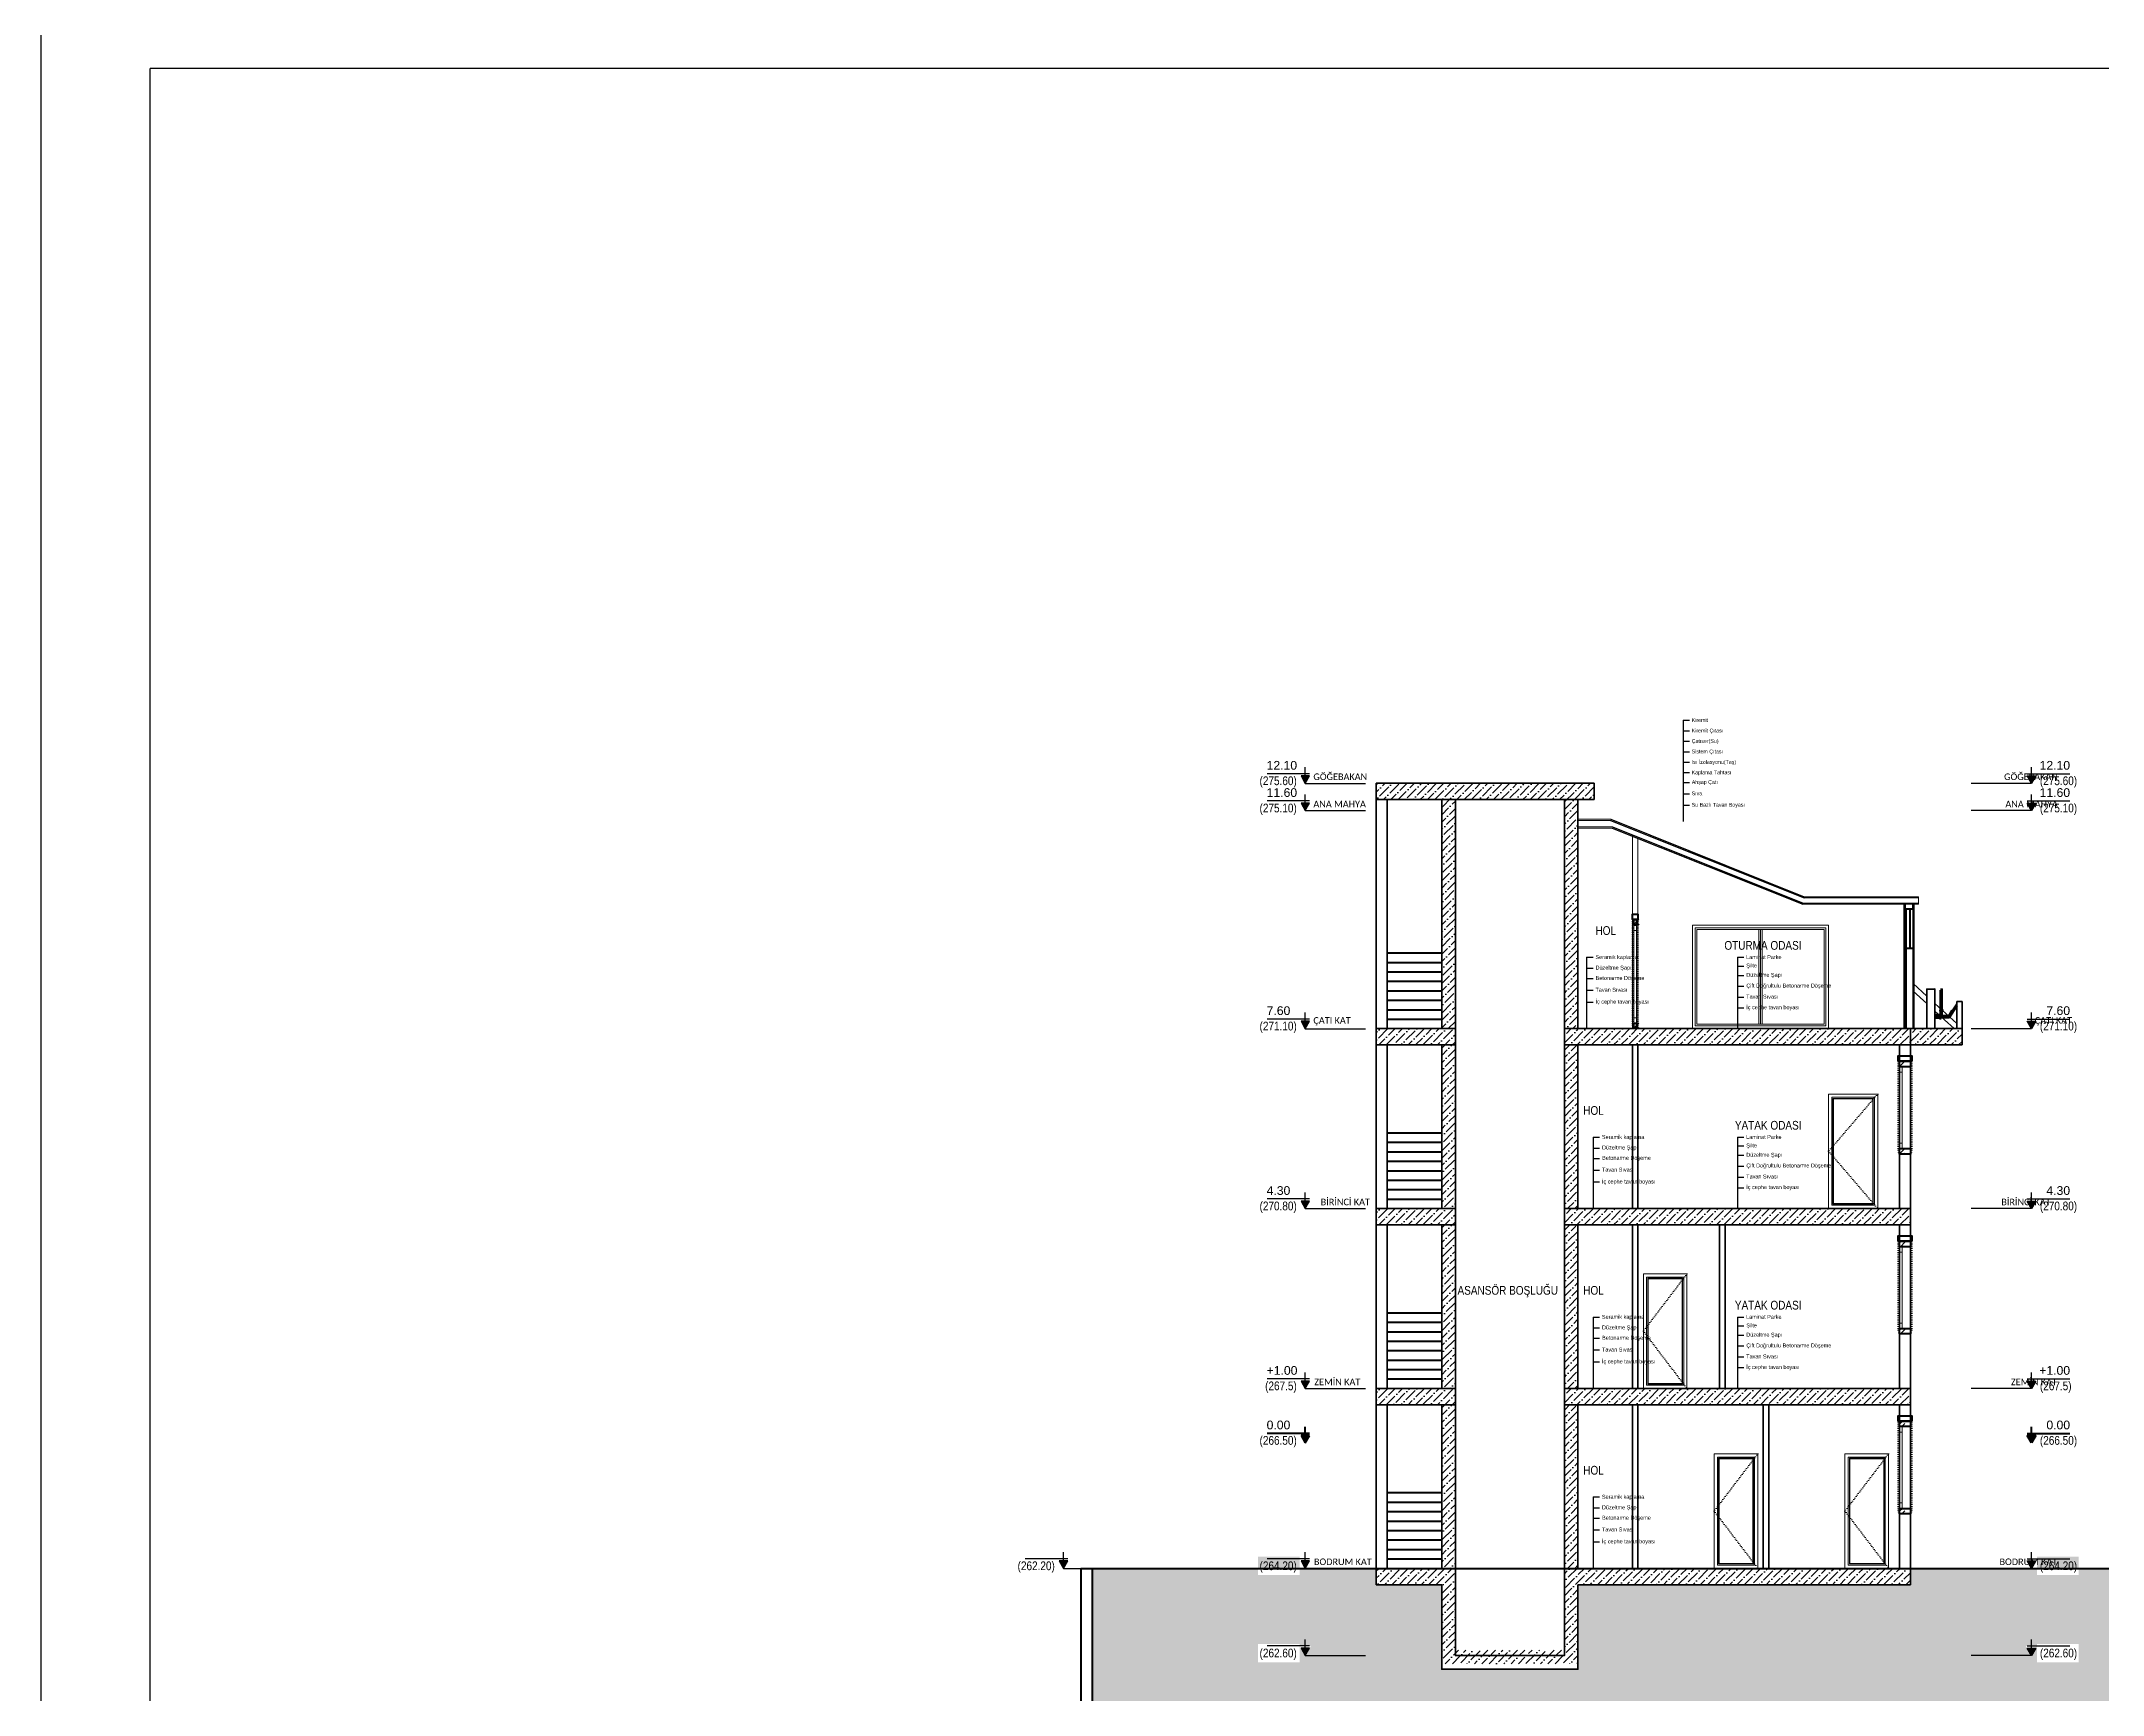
# Model space of a CAD drawing. Header units: millimetres. Extents: x 708 to 46452, y -4963 to 3960.
# Drawn here: x 32521 to 33467, y -4549 to -3791 of the extents above; entities that cross this region are included whole.
import ezdxf

# ---------------------------------------------------------------- set-up
doc = ezdxf.new("R2010")
doc.units = ezdxf.units.MM
doc.linetypes.add('ACAD_ISO07W100', pattern=[3, 0, -3])
doc.linetypes.add('ACAD_ISO10W100', pattern=[18, 12, -3, 0, -3])
for name, color, linetype, lineweight in [('00_KOLON', 2, 'Continuous', 35), ('20', 1, 'Continuous', 0), ('AKS', 153, 'ACAD_ISO10W100', 20), ('ARC-ATP-DUVAR', 7, 'Continuous', 40), ('BETONARME TARAMA', 8, 'Continuous', 25), ('CS DUVAR', 6, 'Continuous', 40), ('duvar', 6, 'Continuous', 35), ('KAPI', 133, 'Continuous', 20), ('Kapı ve Pencereler', 253, 'Continuous', 5), ('KESİTA$0$KAPLAMA', 33, 'Continuous', 25), ('KESİTA$0$Kolon', 164, 'Continuous', 35), ('KESİTA$0$OLUK', 201, 'Continuous', 25), ('KESİTA$0$STANDARD', 7, 'Continuous', 25), ('KESİTA$0$Y3', 155, 'Continuous', 25), ('KOLON', 7, 'Continuous', 50), ('Kolon Tarama', 163, 'Continuous', 13), ('Merdiven Noktalamaları', 251, 'ACAD_ISO07W100', 20), ('Y', 41, 'Continuous', 30), ('YAZI', 40, 'Continuous', 25), ('YD', 7, 'Continuous', 5), ('yerkapl', 8, 'Continuous', 5), ('Çerçeve', 8, 'Continuous', 30)]:
    doc.layers.add(name, color=color, linetype=linetype, lineweight=lineweight)
doc.layers.add('DIŞ KAPI', color=7, linetype='Continuous', lineweight=18, true_color=0x754806)
doc.layers.add('F-arka_plan', color=7, linetype='Continuous')
doc.layers.add('KP', color=1, linetype='Continuous')
doc.styles.get("Standard").update_dxf_attribs({"font": 'arial.ttf'})
doc.styles.add('şenşakrak', font='swissel.ttf', dxfattribs={"height": 10})

# ---------------------------------------------------------------- blocks, each defined once
blk = doc.blocks.new('160X160 PEN KESİT')
at = {"layer": 'Kolon Tarama'}
h = blk.add_hatch(dxfattribs=at)
h.set_pattern_fill('ANSI31', color=256, scale=2)
h.set_pattern_definition([(45, (84688.796, -97755), (-4.49012806, 4.49012806), [])])
h.paths.add_polyline_path([(9585.6, -22008.4), (9585.6, -21998.4), (9595.6, -21998.4), (9595.6, -22008.4)])
h = blk.add_hatch(dxfattribs=at)
h.set_pattern_fill('ANSI31', color=256, scale=2)
h.set_pattern_definition([(45, (84688.796, -97915), (-4.49012806, 4.49012806), [])])
h.paths.add_polyline_path([(9585.6, -22168.4), (9585.6, -22158.4), (9595.6, -22158.4), (9595.6, -22168.4)])
at = {"layer": 'Kapı ve Pencereler'}
for p, q in [((9585.6, -22148.9, 0), (9585.6, -22008.4, 0)), ((9585.6, -22148.9, 0), (9585.6, -22008.4, 0)), ((9590.6, -22008.4, 0), (9590.6, -22158.4, 0)), ((9590.6, -22008.4, 0), (9590.6, -22158.4, 0))]:
    blk.add_line(p, q, dxfattribs=at)
at = {"layer": 'Kapı ve Pencereler', "elevation": 0}
for points in [[(9605.6, -22008.4), (9585.6, -22008.4), (9585.6, -21998.4), (9605.6, -21998.4)], [(9585.6, -22008.4), (9590.6, -22008.4), (9590.6, -22018.4), (9585.6, -22018.4)], [(9590.6, -22008.4), (9605.6, -22008.4), (9605.6, -22158.4), (9590.6, -22158.4)], [(9590.6, -22008.4), (9605.6, -22008.4), (9605.6, -22158.4), (9590.6, -22158.4)], [(9585.6, -22148.4), (9590.6, -22148.4), (9590.6, -22158.4), (9585.6, -22158.4)], [(9605.6, -22168.4), (9585.6, -22168.4), (9585.6, -22158.4), (9605.6, -22158.4)]]:
    blk.add_lwpolyline(points, close=True, dxfattribs=at)
at = {"layer": 'KOLON', "elevation": 0}
for points in [[(9608.1, -21998.4), (9583.1, -21998.4), (9583.1, -21988.4), (9608.1, -21988.4)], [(9605.6, -22008.4), (9585.6, -22008.4), (9585.6, -21998.4), (9605.6, -21998.4)], [(9605.6, -22168.4), (9585.6, -22168.4), (9585.6, -22158.4), (9605.6, -22158.4)]]:
    blk.add_lwpolyline(points, close=True, dxfattribs=at)
at = {"layer": 'Merdiven Noktalamaları'}
for p, q in [((9583.1, -21998.4, 0), (9583.1, -22168.4, 0)), ((9608.1, -21998.4, 0), (9608.1, -22168.4, 0))]:
    blk.add_line(p, q, dxfattribs=at)
blk = doc.blocks.new('malzeme 2')
at = {"layer": 'Y'}
for p, q in [((0, 130.9), (11.8, 130.9)), ((0, 130.9), (0, 0)), ((0, 114.8), (11.8, 114.8)), ((0, 97.6), (11.8, 97.6)), ((0, 77.9), (11.8, 77.9)), ((0, 57.8), (11.8, 57.8)), ((0, 38.1), (11.8, 38.1))]:
    blk.add_line(p, q, dxfattribs=at)
at = {"layer": 'YD', "style": 'şenşakrak'}
for s, p in [('Şilte', (16.4, 112.2)), ('Laminat Parke', (16.2, 127.7)), ('Çift Doğrultulu Betonarme Döşeme', (16.5, 75.3)), ('Düzeltme Şapı', (16.4, 95)), ('Tavan Sıvası', (16.3, 55.1)), ('İç cephe tavan boyası', (16.3, 35.6))]:
    blk.add_text(s, height=7.2, dxfattribs=at).set_placement(p)
blk = doc.blocks.new('malzeme 1')
at = {"layer": 'Y'}
for p, q in [((0, 130.9), (11.8, 130.9)), ((0, 130.9), (0, 0)), ((0, 110.9), (11.8, 110.9)), ((0, 91.9), (11.8, 91.9)), ((0, 70.5), (11.8, 70.5)), ((0, 48.7), (11.8, 48.7))]:
    blk.add_line(p, q, dxfattribs=at)
at = {"layer": 'YD', "style": 'şenşakrak'}
for s, p in [('Seramik kaplama', (16.2, 127.7)), ('Düzeltme Şapı', (16.4, 108.3)), ('Betonarme Döşeme', (16.5, 89.3)), ('Tavan Sıvası', (16.3, 67.7)), ('İç cephe tavan boyası', (16.3, 45.9))]:
    blk.add_text(s, height=7.2, dxfattribs=at).set_placement(p)
blk = doc.blocks.new('gae')
at = {"layer": 'yerkapl'}
blk.add_hatch(color=256, dxfattribs=at).paths.add_polyline_path([(10.1, 17.5), (-10.1, 17.5), (0, 0)])
for p, q in [((-10.1, 22.5), (89.7, 22.5)), ((-10.1, 22.5), (89.7, 22.5)), ((0, 0), (-10.1, 17.5)), ((-10.1, 17.5), (10.1, 17.5)), ((0, 0), (-10.1, 17.5)), ((-10.1, 17.5), (10.1, 17.5)), ((0, 17.5), (0, 37.6)), ((0, 17.5), (0, 37.6)), ((10.1, 17.5), (0, 0)), ((10.1, 17.5), (0, 0))]:
    blk.add_line(p, q)
blk.add_lwpolyline([(0, 0), (-98.9, 0)])
blk = doc.blocks.new('UDTYUU')
blk.add_line((-169286.9, 45227.8), (-169397.4, 45227.8))
at = {"xscale": 0.7839999999999999, "yscale": 0.7839999999999999, "zscale": 0.7839999999999999}
blk.add_blockref('gae', (-169286.9, 45227.8), dxfattribs=at)
blk = doc.blocks.new('khjkjhkjh')
at = {"layer": 'Y'}
for p, q in [((645667.6, 4566150.1), (645667.6, 4565964.6)), ((645667.6, 4566150.1), (645678.9, 4566150.1)), ((645667.6, 4566130.9), (645678.9, 4566130.9)), ((645667.6, 4566111.7), (645678.9, 4566111.7)), ((645667.6, 4566092.5), (645678.9, 4566092.5)), ((645667.6, 4566073.3), (645678.9, 4566073.3)), ((645667.6, 4566054.2), (645678.9, 4566054.2)), ((645667.6, 4566035.9), (645678.9, 4566035.9)), ((645667.6, 4566015.4), (645678.9, 4566015.4)), ((645667.6, 4565994.5), (645678.9, 4565994.5))]:
    blk.add_line(p, q, dxfattribs=at)
at = {"layer": 'YD', "style": 'şenşakrak'}
for s, height, p in [('Kiremit', 6.91, (645683.2, 4566147.1)), ('Çatıser(Su)', 6.912, (645683.2, 4566108.7)), ('Kiremit Çıtası', 6.912, (645683.2, 4566127.9)), ('Sistem Çıtası', 6.912, (645683.2, 4566089.5)), ('Isı İzolasyonu(Taş)', 6.912, (645683.2, 4566070.3)), ('Ahşap Çatı', 6.91, (645683.4, 4566033.4)), ('Kaplama Tahtası', 6.912, (645683.2, 4566051.1)), ('Sıva', 6.91, (645683.2, 4566012.7)), ('Su Bazlı Tavan Boyası', 6.912, (645683.2, 4565991.8))]:
    blk.add_text(s, height=height, dxfattribs=at).set_placement(p)
blk = doc.blocks.new('ENCNR')
at = {"layer": 'BETONARME TARAMA'}
h = blk.add_hatch(dxfattribs=at)
h.set_pattern_fill('ANSI36', color=256, scale=3)
h.set_pattern_definition([(45, (28908.627, -16402.189), (5.051394, 18.5217782), [23.8125, -4.7625, 0, -4.7625])])
h.paths.add_polyline_path([(48814.6, -15231.1), (48414.6, -15231.1), (48414.6, -15261.1), (48559.6, -15261.1), (48784.6, -15261.1), (48814.6, -15261.1)])
h.paths.add_polyline_path([(48559.6, -15261.1), (48534.6, -15261.1), (48534.6, -15681.1), (48559.6, -15681.1)])
h.paths.add_polyline_path([(48784.6, -15261.1), (48759.6, -15261.1), (48759.6, -15681.1), (48784.6, -15681.1)])
h = blk.add_hatch(dxfattribs=at)
h.set_pattern_fill('ANSI36', color=256, scale=3)
h.set_pattern_definition([(45, (36569.223, -15904.846), (5.051394, 18.521778), [23.8125, -4.7625, 0, -4.7625])])
h.paths.add_polyline_path([(48784.6, -15711.1), (48759.6, -15711.1), (48759.6, -16011.1), (48784.6, -16011.1)])
h.paths.add_polyline_path([(48559.6, -15711.1), (48534.6, -15711.1), (48534.6, -16011.1), (48559.6, -16011.1)])
h.paths.add_polyline_path([(48559.6, -15711.1), (48559.6, -15681.1), (48414.6, -15681.1), (48414.6, -15711.1)])
h.paths.add_polyline_path([(48759.6, -15681.1), (48759.6, -15711.1), (49489.6, -15711.1), (49489.6, -15681.1)])
h = blk.add_hatch(dxfattribs=at)
h.set_pattern_fill('ANSI36', color=256, scale=3)
h.set_pattern_definition([(45, (36569.223, -16234.846), (5.051394, 18.521778), [23.8125, -4.7625, 0, -4.7625])])
h.paths.add_polyline_path([(48784.6, -16041.1), (48759.6, -16041.1), (48759.6, -16341.1), (48784.6, -16341.1)])
h.paths.add_polyline_path([(48559.6, -16041.1), (48534.6, -16041.1), (48534.6, -16341.1), (48559.6, -16341.1)])
h.paths.add_polyline_path([(48559.6, -16041.1), (48559.6, -16011.1), (48414.6, -16011.1), (48414.6, -16041.1)])
h.paths.add_polyline_path([(48759.6, -16011.1), (48759.6, -16041.1), (49394.6, -16041.1), (49394.6, -16011.1)])
h = blk.add_hatch(dxfattribs=at)
h.set_pattern_fill('ANSI36', color=256, scale=3)
h.set_pattern_definition([(45, (36569.223, -16564.846), (5.051394, 18.521778), [23.8125, -4.7625, 0, -4.7625])])
h.paths.add_polyline_path([(48784.6, -16371.1), (48759.6, -16371.1), (48759.6, -16671.1), (48784.6, -16671.1)])
h.paths.add_polyline_path([(48559.6, -16371.1), (48534.6, -16371.1), (48534.6, -16671.1), (48559.6, -16671.1)])
h.paths.add_polyline_path([(48559.6, -16371.1), (48559.6, -16341.1), (48414.6, -16341.1), (48414.6, -16371.1)])
h.paths.add_polyline_path([(48759.6, -16341.1), (48759.6, -16371.1), (49394.6, -16371.1), (49394.6, -16341.1)])
h = blk.add_hatch(dxfattribs=at)
h.set_pattern_fill('ANSI36', color=256, scale=3)
h.set_pattern_definition([(45, (27336.676, -18581.174), (5.051394, 18.5217782), [23.8125, -4.7625, 0, -4.7625])])
h.paths.add_polyline_path([(48894.6, -16671.1), (48784.6, -16671.1), (48784.6, -16701.1), (48894.6, -16701.1)])
h.paths.add_polyline_path([(49394.6, -16671.1), (48984.6, -16671.1), (48984.6, -16701.1), (49394.6, -16701.1)])
h.paths.add_polyline_path([(48984.6, -16671.1), (48894.6, -16671.1), (48894.6, -16701.1), (48984.6, -16701.1)])
h.paths.add_polyline_path([(48784.6, -16671.1), (48759.6, -16671.1), (48759.6, -16821.1), (48559.6, -16821.1), (48559.6, -16671.1), (48534.6, -16671.1), (48534.6, -16846.1), (48784.6, -16846.1), (48784.6, -16701.1)])
h.paths.add_polyline_path([(48534.6, -16671.1), (48414.6, -16671.1), (48414.6, -16701.1), (48534.6, -16701.1)])
at = {"layer": 'F-arka_plan', "true_color": 0x636466}
h = blk.add_hatch(dxfattribs=at)
h.set_pattern_fill('AR-CONC', color=251)
h.set_pattern_definition([(50, (-9411.14, 3335.37), (182.18467, -15.9391), [19.05, -209.55]), (355, (-9411.14, 3335.37), (-35.2434, 191.05685), [15.24, -167.6406]), (100.45144, (-9395.96, 3334.04), (146.94125, 175.11775), [16.19, -178.09024]), (46.1842, (-9411.14, 3386.17), (271.07904, -42.0423), [28.575, -314.325]), (96.63556, (-9388.55, 3382.67), (237.4041, 247.4261), [24.285, -267.1356]), (351.18415, (-9411.14, 3386.17), (237.4041, 247.4261), [22.86, -251.4597]), (21, (-9385.74, 3373.47), (151.6144, -102.2652), [19.05, -209.55]), (326, (-9385.74, 3373.47), (61.80203, 184.18797), [15.24, -167.64]), (71.45144, (-9373.11, 3364.95), (213.4164, 81.92277), [16.19, -178.08994]), (37.5, (-9411.145, 3335.37), (3.0886, 84.55504), [0, -165.608, 0, -170.18, 0, -168.275]), (7.5, (-9411.145, 3335.37), (66.81966, 100.18057), [0, -97.028, 0, -161.798, 0, -64.135]), (327.5, (-9467.79, 3335.37), (135.590595, -5.728744), [0, -63.5, 0, -198.12, 0, -262.89]), (317.5, (-9493.19, 3335.37), (148.12918, 25.4265), [0, -82.55, 0, -131.572, 0, -186.69])])
h.paths.add_polyline_path([(52060.4, -15261.1), (52039.2, -15261.1), (51636.5, -15261.1), (51636.5, -15291.1), (51636.5, -15621.1), (51516.5, -15621.1), (51516.5, -15776.1), (51266.5, -15776.1), (51266.5, -15621.1), (50666.5, -15621.1), (50666.5, -15591.1), (50616.5, -15591.1), (50171.6, -15591.1), (50171.6, -16211.1), (50169.6, -16671.1), (49394.6, -16671.1), (49394.6, -16701.1), (48784.6, -16701.1), (48784.6, -16856.1), (48534.6, -16856.1), (48534.6, -16701.1), (48414.6, -16701.1), (48414.6, -16671.1), (47893.2, -16671.1), (47893.2, -17191.1), (47211, -17191.1), (47211, -17663.8), (52060.4, -17663.8)])
h.paths.add_polyline_path([(49626.9, -16813.5), (49616.7, -16831.1), (49606.5, -16813.5)], flags=16)
h.paths.add_polyline_path([(50390.1, -15751.1), (50379.9, -15733.5), (50400.3, -15733.5)], flags=16)
h.paths.add_polyline_path([(51801.1, -15751.1), (51790.9, -15733.5), (51811.2, -15733.5)], flags=16)
h.paths.add_polyline_path([(48284.3, -16831.1), (48274.1, -16813.5), (48294.5, -16813.5)], flags=16)
h.paths.add_polyline_path([(51801, -15591.1), (51790.9, -15573.5), (51811.2, -15573.5)], flags=16)
h.paths.add_polyline_path([(51801, -15411.1), (51790.9, -15393.5), (51811.2, -15393.5)], flags=16)
h.paths.add_polyline_path([(51825.6, -15390.3), (51877.1, -15390.3), (51877.1, -15357.4), (51825.6, -15357.4)], flags=16)
h.paths.add_polyline_path([(51811.6, -15763.3), (51887.9, -15763.3), (51887.9, -15730), (51811.6, -15730)], flags=16)
h.paths.add_polyline_path([(51811.6, -15423.3), (51887.8, -15423.3), (51887.8, -15390), (51811.6, -15390)], flags=16)
h.paths.add_polyline_path([(51811.6, -15273.3), (51887.8, -15273.3), (51887.8, -15240), (51811.6, -15240)])
h.paths.add_polyline_path([(51688.7, -15593.1), (51801.9, -15593.1), (51801.9, -15564), (51688.7, -15564)], flags=16)
h.paths.add_polyline_path([(51811.6, -15603.3), (51887.9, -15603.3), (51887.9, -15570), (51811.6, -15570)], flags=16)
h.paths.add_polyline_path([(50303.3, -15763.3), (50379.6, -15763.3), (50379.6, -15730), (50303.3, -15730)], flags=16)
h.paths.add_polyline_path([(50303.3, -15603.3), (50379.6, -15603.3), (50379.6, -15570), (50303.3, -15570)], flags=16)
h.paths.add_polyline_path([(49627.2, -16843.3), (49703.5, -16843.3), (49703.5, -16810), (49627.2, -16810)], flags=16)
h.paths.add_polyline_path([(49627.2, -16683.3), (49703.5, -16683.3), (49703.5, -16650), (49627.2, -16650)], flags=16)
h.paths.add_polyline_path([(48197.5, -16843.3), (48273.8, -16843.3), (48273.8, -16810), (48197.5, -16810)], flags=16)
h.paths.add_polyline_path([(48197.5, -16683.3), (48273.8, -16683.3), (48273.8, -16650), (48197.5, -16650)], flags=16)
at = {"layer": 'Kolon Tarama'}
h = blk.add_hatch(dxfattribs=at)
h.set_pattern_fill('ANSI31', color=256, scale=2)
h.set_pattern_definition([(45, (123990.3394, -91237.6947), (-4.49012806, 4.49012806), [])])
h.paths.add_polyline_path([(48887.1, -15491.1), (48887.1, -15481.1), (48897.1, -15481.1), (48897.1, -15491.1)])
h = blk.add_hatch(dxfattribs=at)
h.set_pattern_fill('ANSI31', color=256, scale=2)
h.set_pattern_definition([(45, (123990.3394, -91427.6947), (-4.49012806, 4.49012806), [])])
h.paths.add_polyline_path([(48887.1, -15681.1), (48887.1, -15671.1), (48897.1, -15671.1), (48897.1, -15681.1)])
at = {"layer": 'yerkapl'}
for points in [[(48276.4, -16427.4), (48292.2, -16427.4), (48284.3, -16441.1)], [(49624.6, -16427.4), (49608.8, -16427.4), (49616.7, -16441.1)]]:
    blk.add_hatch(color=256, dxfattribs=at).paths.add_polyline_path(points)
for p, q in [((49449.2, -15610.8), (49449.2, -15664.6)), ((48284.3, -16427.4), (48284.3, -16411.6)), ((48284.3, -16427.4), (48284.3, -16411.6)), ((49616.7, -16427.4), (49616.7, -16411.6)), ((49616.7, -16427.4), (49616.7, -16411.6)), ((48292.2, -16423.5), (48214, -16423.5)), ((48292.2, -16423.5), (48214, -16423.5)), ((48276.4, -16427.4), (48284.3, -16441.1)), ((48292.2, -16427.4), (48276.4, -16427.4)), ((48276.4, -16427.4), (48284.3, -16441.1)), ((48292.2, -16427.4), (48276.4, -16427.4)), ((48284.3, -16441.1), (48292.2, -16427.4)), ((48284.3, -16441.1), (48292.2, -16427.4)), ((49608.8, -16423.5), (49687, -16423.5)), ((49608.8, -16423.5), (49687, -16423.5)), ((49616.7, -16441.1), (49608.8, -16427.4)), ((49608.8, -16427.4), (49624.6, -16427.4)), ((49616.7, -16441.1), (49608.8, -16427.4)), ((49608.8, -16427.4), (49624.6, -16427.4)), ((49624.6, -16427.4), (49616.7, -16441.1)), ((49624.6, -16427.4), (49616.7, -16441.1))]:
    blk.add_line(p, q)
at = {"lineweight": -2}
for p, q in [((49451.2, -15647.4), (49449.2, -15657.4)), ((49451.2, -15657.4), (49449.2, -15647.4)), ((49451.2, -15647.4), (49449.2, -15657.4)), ((49451.2, -15657.4), (49449.2, -15647.4)), ((49451.2, -15647.6), (49449.2, -15657.6)), ((49451.2, -15657.6), (49449.2, -15647.6)), ((49451.2, -15647.6), (49449.2, -15657.6)), ((49451.2, -15657.6), (49449.2, -15647.6))]:
    blk.add_line(p, q, dxfattribs=at)
for points in [[(49394.1, -15533.9), (49394.1, -15461.1)], [(49401.6, -15533.9), (49386.6, -15533.9)], [(49489.6, -15631.2), (49489.6, -15631.1)]]:
    blk.add_lwpolyline(points)
at = {"color": 251, "true_color": 0x636466}
for points in [[(48434.6, -15542.3), (48534.6, -15542.3)], [(48434.6, -15559.6), (48534.6, -15559.6)], [(48434.6, -15577), (48534.6, -15577)], [(48434.6, -15594.3), (48534.6, -15594.3)], [(48434.6, -15611.7), (48534.6, -15611.7)], [(48434.6, -15629.1), (48534.6, -15629.1)], [(48434.6, -15646.4), (48534.6, -15646.4)], [(48434.6, -15663.8), (48534.6, -15663.8)], [(48434.6, -15872.3), (48534.6, -15872.3)], [(48434.6, -15889.6), (48534.6, -15889.6)], [(48434.6, -15907), (48534.6, -15907)], [(48434.6, -15924.3), (48534.6, -15924.3)], [(48434.6, -15941.7), (48534.6, -15941.7)], [(48434.6, -15959.1), (48534.6, -15959.1)], [(48434.6, -15976.4), (48534.6, -15976.4)], [(48434.6, -15993.8), (48534.6, -15993.8)], [(48434.6, -16202.3), (48534.6, -16202.3)], [(48434.6, -16219.6), (48534.6, -16219.6)], [(48434.6, -16237), (48534.6, -16237)], [(48434.6, -16254.3), (48534.6, -16254.3)], [(48434.6, -16271.7), (48534.6, -16271.7)], [(48434.6, -16289.1), (48534.6, -16289.1)], [(48434.6, -16306.4), (48534.6, -16306.4)], [(48434.6, -16323.8), (48534.6, -16323.8)], [(48434.6, -16532.3), (48534.6, -16532.3)], [(48434.6, -16549.6), (48534.6, -16549.6)], [(48434.6, -16567), (48534.6, -16567)], [(48434.6, -16584.3), (48534.6, -16584.3)], [(48434.6, -16601.7), (48534.6, -16601.7)], [(48434.6, -16619.1), (48534.6, -16619.1)], [(48434.6, -16636.4), (48534.6, -16636.4)], [(48434.6, -16653.8), (48534.6, -16653.8)]]:
    blk.add_lwpolyline(points, dxfattribs=at)
at = {"lineweight": -2}
for points in [[(49449.2, -15657.4), (49449.2, -15657.4), (49451.2, -15657.4), (49451.2, -15647.4), (49449.2, -15647.4), (49449.2, -15657.4)], [(49449.2, -15657.4), (49449.2, -15657.4), (49451.2, -15657.4), (49451.2, -15647.4), (49449.2, -15647.4), (49449.2, -15657.4)], [(49449.2, -15657.6), (49449.2, -15657.6), (49451.2, -15657.6), (49451.2, -15647.6), (49449.2, -15647.6), (49449.2, -15657.6)], [(49449.2, -15657.6), (49449.2, -15657.6), (49451.2, -15657.6), (49451.2, -15647.6), (49449.2, -15647.6), (49449.2, -15657.6)]]:
    blk.add_lwpolyline(points, dxfattribs=at)
at = {"layer": '00_KOLON'}
for p, q in [((48414.6, -15231.1), (48814.6, -15231.1)), ((48414.6, -15681.1), (48414.6, -15231.1)), ((48802.6, -15231.1), (48414.6, -15231.1)), ((48414.6, -15261.1), (48559.6, -15261.1)), ((48434.6, -15681.1), (48434.6, -15261.1)), ((48559.6, -15261.1), (48784.6, -15261.1)), ((48784.6, -15261.1), (48814.6, -15261.1)), ((49439.6, -15608.1), (49439.6, -15681.1)), ((49399.6, -15631.2), (49399.6, -15681.2)), ((49439.6, -15631.1), (49439.6, -15681.1)), ((49489.6, -15631.1), (49479.6, -15631.1)), ((49479.6, -15631.1), (49479.6, -15681.1)), ((48414.6, -16371.1), (48414.6, -15681.1)), ((48414.6, -15681.1), (48559.6, -15681.1)), ((48559.6, -16011.1), (48559.6, -15681.1)), ((48759.6, -16011.1), (48759.6, -15681.1)), ((48759.6, -15681.1), (49489.6, -15681.1)), ((49394.6, -16041.1), (49394.6, -15681.1)), ((49489.6, -15711.1), (49489.6, -15681.1)), ((48414.6, -15711.1), (48559.6, -15711.1)), ((48434.6, -16011.1), (48434.6, -15711.1)), ((48534.6, -16011.1), (48534.6, -15711.1)), ((48759.6, -15711.1), (49489.6, -15711.1)), ((48784.6, -16011.1), (48784.6, -15711.1)), ((48884.6, -16011.1), (48884.6, -15711.1)), ((48894.6, -16011.1), (48894.6, -15711.1)), ((49374.6, -16011.1), (49374.6, -15711.1)), ((48414.6, -16701.1), (48414.6, -16011.1)), ((48414.6, -16011.1), (48559.6, -16011.1)), ((48559.6, -16341.1), (48559.6, -16011.1)), ((48759.6, -16341.1), (48759.6, -16011.1)), ((48759.6, -16011.1), (49394.6, -16011.1)), ((49394.6, -16371.1), (49394.6, -16011.1)), ((48414.6, -16041.1), (48559.6, -16041.1)), ((48434.6, -16341.1), (48434.6, -16041.1)), ((48534.6, -16341.1), (48534.6, -16041.1)), ((48759.6, -16041.1), (49394.6, -16041.1)), ((48784.6, -16341.1), (48784.6, -16041.1)), ((48884.6, -16341.1), (48884.6, -16041.1)), ((48894.6, -16341.1), (48894.6, -16041.1)), ((49044.6, -16041.1), (49044.6, -16341.1)), ((49054.6, -16041.1), (49054.6, -16341.1)), ((49374.6, -16341.1), (49374.6, -16041.1)), ((48414.6, -16341.1), (48559.6, -16341.1)), ((48414.6, -16341.1), (48559.6, -16341.1)), ((48559.6, -16671.1), (48559.6, -16341.1)), ((48759.6, -16671.1), (48759.6, -16341.1)), ((48759.6, -16341.1), (49394.6, -16341.1)), ((48759.6, -16341.1), (49394.6, -16341.1)), ((49394.6, -16701.1), (49394.6, -16341.1)), ((48414.6, -16371.1), (48559.6, -16371.1)), ((48434.6, -16671.1), (48434.6, -16371.1)), ((48534.6, -16671.1), (48534.6, -16371.1)), ((48759.6, -16371.1), (49394.6, -16371.1)), ((48784.6, -16671.1), (48784.6, -16371.1)), ((48884.6, -16671.1), (48884.6, -16371.1)), ((48894.6, -16671.1), (48894.6, -16371.1)), ((49124.6, -16671.1), (49124.6, -16371.1)), ((49134.6, -16671.1), (49134.6, -16371.1)), ((49374.6, -16671.1), (49374.6, -16371.1)), ((48414.6, -16671.1), (48559.6, -16671.1)), ((48759.6, -16671.1), (49394.6, -16671.1)), ((48414.6, -16701.1), (48534.6, -16701.1)), ((48784.6, -16701.1), (49394.6, -16701.1))]:
    blk.add_line(p, q, dxfattribs=at)
for points in [[(48814.6, -15261.1), (48814.6, -15231.1)], [(48534.6, -15681.1), (48534.6, -15261.1)], [(48559.6, -15681.1), (48559.6, -15261.1)], [(48759.6, -15681.1), (48759.6, -15261.1)], [(48784.6, -15681.1), (48784.6, -15261.1)], [(49439.6, -15681.1), (49439.6, -15608.5), (49424.6, -15608.5), (49424.6, -15681.1)], [(49489.6, -15631.1), (49489.6, -15681.1)], [(48559.6, -16671.1), (48559.6, -16831.1), (48759.6, -16831.1), (48759.6, -16671.1)], [(48534.6, -16701.1), (48534.6, -16856.1), (48784.6, -16856.1), (48784.6, -16701.1)]]:
    blk.add_lwpolyline(points, dxfattribs=at)
at = {"layer": '20'}
for p, q in [((48784.6, -15297.1), (48845, -15297.1)), ((48784.6, -15299.1), (48844.6, -15299.1)), ((48847.7, -15311.1), (48784.6, -15311.1)), ((48847.3, -15313.1), (48784.6, -15313.1)), ((48884.6, -15325.9), (48884.6, -15681.1)), ((48894.6, -15329.9), (48894.6, -15681.1)), ((49409.6, -15453.1), (49197.3, -15453.1)), ((49409.6, -15451.1), (49197.7, -15451.1)), ((49200, -15439.1), (49409.6, -15439.1)), ((49409.6, -15439.1), (49409.6, -15453.1)), ((49382.8, -15529.2), (49387.5, -15533.9))]:
    blk.add_line(p, q, dxfattribs=at)
at = {"layer": 'AKS'}
blk.add_line((49394.6, -16671.1), (49444.6, -16671.1), dxfattribs=at)
at = {"layer": 'CS DUVAR'}
for p, q in [((49384.6, -15451.1), (49384.6, -15681.1)), ((49384.6, -15461.1), (49384.6, -15457.1)), ((49384.6, -15461.1), (49399.6, -15461.1)), ((49399.6, -15451.1), (49399.6, -15681.1)), ((49399.6, -15461.1), (49399.6, -15451.1))]:
    blk.add_line(p, q, dxfattribs=at)
at = {"layer": 'DIŞ KAPI'}
for p, q in [((49116.6, -15499.1), (49116.6, -15581.1)), ((49119.6, -15499.1), (49119.6, -15581.1)), ((49122.6, -15499.1), (49122.6, -15581.1)), ((49116.6, -15673.1), (49116.6, -15581.1)), ((49119.6, -15673.1), (49119.6, -15581.1)), ((49122.6, -15673.1), (49122.6, -15581.1))]:
    blk.add_line(p, q, dxfattribs=at)
for points in [[(48994.6, -15581.1), (48994.6, -15491.1), (49244.6, -15491.1), (49244.6, -15581.1)], [(48999.6, -15581.1), (48999.6, -15496.1), (49239.6, -15496.1), (49239.6, -15581.1)], [(49002.6, -15581.1), (49002.6, -15499.1), (49236.6, -15499.1), (49236.6, -15581.1)], [(48994.6, -15581.1), (48994.6, -15681.1), (49244.6, -15681.1), (49244.6, -15581.1)], [(48999.6, -15581.1), (48999.6, -15676.1), (49239.6, -15676.1), (49239.6, -15581.1)], [(49002.6, -15581.1), (49002.6, -15673.1), (49236.6, -15673.1), (49236.6, -15581.1)]]:
    blk.add_lwpolyline(points, dxfattribs=at)
at = {"layer": 'duvar'}
blk.add_lwpolyline([(49439.6, -15681.1), (49439.6, -15608.3), (49424.6, -15608.5), (49424.6, -15681.1), (49439.6, -15681.1)], dxfattribs=at)
at = {"layer": 'KAPI'}
for p, q in [((49382.8, -15681.1), (49382.8, -15461.7)), ((49383.5, -15681.1), (49383.5, -15462)), ((49399.6, -15461.1), (49384.6, -15461.1)), ((49386.6, -15681.1), (49386.6, -15461.1)), ((49387.3, -15681.1), (49387.3, -15461.1)), ((49399.6, -15464.1), (49399.6, -15681.1)), ((49401.6, -15461.5), (49401.6, -15681.1))]:
    blk.add_line(p, q, dxfattribs=at)
blk.add_lwpolyline([(49382.6, -15451.1), (49382.6, -15461.4, 0.414214), (49383, -15461.8), (49384.6, -15461.8), (49384.6, -15457.1)], format="xyb", dxfattribs=at)
blk.add_lwpolyline([(49399.6, -15461.8), (49399.6, -15454.3), (49401.2, -15454.3, -0.414214), (49401.6, -15454.7), (49401.6, -15461.4, -0.414214), (49401.2, -15461.8)], format="xyb", close=True, dxfattribs=at)
at = {"layer": 'Kapı ve Pencereler'}
for p, q in [((48887.1, -15661.6, 0), (48887.1, -15491.1)), ((48887.1, -15661.6, 0), (48887.1, -15491.1)), ((48892.1, -15491.1), (48892.1, -15671.1, 0)), ((48892.1, -15491.1), (48892.1, -15671.1, 0))]:
    blk.add_line(p, q, dxfattribs=at)
for points in [[(48892.1, -15491.1), (48887.1, -15491.1), (48887.1, -15481.1), (48892.1, -15481.1)], [(48887.1, -15491.1), (48892.1, -15491.1), (48892.1, -15501.1), (48887.1, -15501.1)], [(48892.1, -15491.1), (48892.1, -15491.1), (48892.1, -15671.1), (48892.1, -15671.1)], [(48892.1, -15491.1), (48892.1, -15491.1), (48892.1, -15671.1), (48892.1, -15671.1)], [(48887.1, -15661.1), (48892.1, -15661.1), (48892.1, -15671.1), (48887.1, -15671.1)], [(48892.1, -15681.1), (48887.1, -15681.1), (48887.1, -15671.1), (48892.1, -15671.1)], [(49334.6, -16011.1), (49244.6, -16011.1), (49244.6, -15801.1), (49334.6, -15801.1)], [(49328.6, -16005.1), (49250.6, -16005.1), (49250.6, -15807.1), (49328.6, -15807.1)], [(49326.6, -16003.1), (49252.6, -16003.1), (49252.6, -15809.1), (49326.6, -15809.1)], [(49325.6, -16002.1), (49253.6, -16002.1), (49253.6, -15810.1), (49325.6, -15810.1)], [(48984.6, -16341.1), (48904.6, -16341.1), (48904.6, -16131.1), (48984.6, -16131.1)], [(48978.6, -16335.1), (48910.6, -16335.1), (48910.6, -16137.1), (48978.6, -16137.1)], [(48976.6, -16333.1), (48912.6, -16333.1), (48912.6, -16139.1), (48976.6, -16139.1)], [(48975.6, -16332.1), (48913.6, -16332.1), (48913.6, -16140.1), (48975.6, -16140.1)], [(49114.6, -16671.1), (49034.6, -16671.1), (49034.6, -16461.1), (49114.6, -16461.1)], [(49108.6, -16665.1), (49040.6, -16665.1), (49040.6, -16467.1), (49108.6, -16467.1)], [(49106.6, -16663.1), (49042.6, -16663.1), (49042.6, -16469.1), (49106.6, -16469.1)], [(49105.6, -16662.1), (49043.6, -16662.1), (49043.6, -16470.1), (49105.6, -16470.1)], [(49354.6, -16671.1), (49274.6, -16671.1), (49274.6, -16461.1), (49354.6, -16461.1)], [(49348.6, -16665.1), (49280.6, -16665.1), (49280.6, -16467.1), (49348.6, -16467.1)], [(49346.6, -16663.1), (49282.6, -16663.1), (49282.6, -16469.1), (49346.6, -16469.1)], [(49345.6, -16662.1), (49283.6, -16662.1), (49283.6, -16470.1), (49345.6, -16470.1)]]:
    blk.add_lwpolyline(points, close=True, dxfattribs=at)
at = {"layer": 'KESİTA$0$KAPLAMA', "lineweight": -2}
for p, q in [((49451.2, -15645.9), (49450.7, -15647.3)), ((49451.2, -15645.9), (49450.7, -15647.3)), ((49451.2, -15646.1), (49450.7, -15647.5)), ((49451.2, -15646.1), (49450.7, -15647.5))]:
    blk.add_line(p, q, dxfattribs=at)
at = {"layer": 'KESİTA$0$Kolon', "lineweight": -2}
for p, q in [((49451.7, -15607.6), (49451.7, -15658.4)), ((49451.7, -15607.6), (49451.7, -15658.6)), ((49452.2, -15607.9), (49452.2, -15657.9)), ((49452.2, -15607.9), (49452.2, -15657.9)), ((49452.2, -15610.2), (49452.2, -15658.1)), ((49452.2, -15610.2), (49452.2, -15658.1)), ((49463.7, -15661.1), (49472, -15648.3)), ((49465.2, -15657.9), (49479.6, -15635.8)), ((49465.2, -15657.9), (49471.6, -15648))]:
    blk.add_line(p, q, dxfattribs=at)
for points in [[(49479.6, -15639.6), (49465.6, -15661.1), (49451.7, -15661.1), (49451.7, -15607.6)], [(49467.1, -15657.9), (49452.2, -15657.9)]]:
    blk.add_lwpolyline(points, dxfattribs=at)
at = {"layer": 'KESİTA$0$OLUK', "lineweight": -2}
for p, q in [((49452.6, -15646.3), (49452.6, -15657.5)), ((49453.7, -15646.3), (49452.6, -15646.3)), ((49453.7, -15646.3), (49452.6, -15646.3)), ((49452.6, -15646.5), (49452.6, -15657.7)), ((49453.7, -15646.5), (49452.6, -15646.5)), ((49453.7, -15646.5), (49452.6, -15646.5)), ((49453.2, -15646.7), (49453.2, -15648.8)), ((49453.2, -15646.7), (49453.2, -15648.8)), ((49453.2, -15646.9), (49453.2, -15649)), ((49453.2, -15646.9), (49453.2, -15649)), ((49454.1, -15648.8), (49453.2, -15648.8)), ((49454.1, -15648.8), (49453.2, -15648.8)), ((49454.1, -15649), (49453.2, -15649)), ((49454.1, -15649), (49453.2, -15649)), ((49453.7, -15646.3), (49453.7, -15648.5)), ((49453.7, -15646.3), (49453.7, -15648.5)), ((49453.7, -15646.5), (49453.7, -15648.7)), ((49453.7, -15646.5), (49453.7, -15648.7)), ((49464.9, -15657.5), (49471.4, -15647.3)), ((49464.9, -15657.5), (49471.4, -15647.3))]:
    blk.add_line(p, q, dxfattribs=at)
blk.add_lwpolyline([(49466.8, -15657.5), (49452.6, -15657.5), (49452.6, -15646.3)], dxfattribs=at)
at = {"layer": 'KESİTA$0$STANDARD', "color": 240, "linetype": 'ByBlock', "lineweight": 13}
for p, q in [((49448.9, -15652.9), (49449.2, -15652)), ((49448.9, -15652.9), (49449.2, -15652)), ((49448.9, -15653.1), (49449.2, -15652.2)), ((49448.9, -15653.1), (49449.2, -15652.2)), ((49450.7, -15647.4), (49451.2, -15645.8)), ((49450.7, -15647.4), (49451.2, -15645.8)), ((49450.7, -15647.6), (49451.2, -15646)), ((49450.7, -15647.6), (49451.2, -15646))]:
    blk.add_line(p, q, dxfattribs=at)
at = {"layer": 'KESİTA$0$Y3', "lineweight": -2}
for p, q in [((49439.6, -15656.1, 706), (49448.7, -15661.1)), ((49439.6, -15661.1, 706), (49448.7, -15656.1)), ((49439.6, -15656.1, 706), (49448.7, -15661.1)), ((49439.6, -15661.1, 706), (49448.7, -15656.1)), ((49439.6, -15656.3, 706), (49448.7, -15661.3)), ((49439.6, -15661.3, 706), (49448.7, -15656.3)), ((49439.6, -15656.3, 706), (49448.7, -15661.3)), ((49439.6, -15661.3, 706), (49448.7, -15656.3))]:
    blk.add_line(p, q, dxfattribs=at)
for points in [[(49439.6, -15661.1), (49448.7, -15661.1), (49448.7, -15656.1), (49439.6, -15656.1)], [(49439.6, -15661.1), (49448.7, -15661.1), (49448.7, -15656.1), (49439.6, -15656.1)], [(49439.6, -15661.3), (49448.7, -15661.3), (49448.7, -15656.3), (49439.6, -15656.3)], [(49439.6, -15661.3), (49448.7, -15661.3), (49448.7, -15656.3), (49439.6, -15656.3)]]:
    blk.add_lwpolyline(points, close=True, dxfattribs=at)
at = {"layer": 'KOLON'}
for points in [[(48894.6, -15481.1), (48884.6, -15481.1), (48884.6, -15471.1), (48894.6, -15471.1)], [(48892.1, -15491.1), (48887.1, -15491.1), (48887.1, -15481.1), (48892.1, -15481.1)], [(48892.1, -15681.1), (48887.1, -15681.1), (48887.1, -15671.1), (48892.1, -15671.1)]]:
    blk.add_lwpolyline(points, close=True, dxfattribs=at)
for points in [[(47873.2, -17191.1), (47873.2, -16671.1), (47893.2, -16671.1), (47893.2, -17191.1)], [(47893.2, -16671.1), (49911.6, -16671.1)]]:
    blk.add_lwpolyline(points, dxfattribs=at)
at = {"layer": 'KP'}
for p, q in [((45964.6, -14020), (45964.6, -8396)), ((45964.6, -17967.3), (45964.6, -13820)), ((53012, -13920), (46164.6, -13920)), ((46164.6, -17767.3), (46164.6, -13920)), ((48844.6, -15299.1), (49199.6, -15441.1)), ((48845, -15297.1), (49200, -15439.1)), ((48847.3, -15313.1), (49197.3, -15453.1)), ((48847.7, -15311.1), (49197.7, -15451.1)), ((49409.6, -15441.1), (49199.6, -15441.1)), ((49382.8, -15583.2), (49387.3, -15587.3)), ((49382.8, -15596.8), (49387.3, -15600.9)), ((49399.6, -15598.6), (49424.6, -15621.6)), ((49399.6, -15612.2), (49424.6, -15635.1)), ((49439.6, -15648.9), (49474.8, -15681.1))]:
    blk.add_line(p, q, dxfattribs=at)
for points in [[(49439.6, -15635.3), (49479.6, -15672)], [(49489.6, -15681.1), (49489.6, -15681.1)]]:
    blk.add_lwpolyline(points, dxfattribs=at)
at = {"layer": 'Merdiven Noktalamaları'}
for p, q in [((48884.6, -15481.1), (48884.6, -15681.1)), ((48894.6, -15481.1), (48894.6, -15681.1)), ((49334.6, -15801.1), (49244.6, -15906.1)), ((49244.6, -15906.1), (49334.6, -16011.1)), ((48984.6, -16131.1), (48904.6, -16236.1)), ((48904.6, -16236.1), (48984.6, -16341.1)), ((49114.6, -16461.1), (49034.6, -16566.1)), ((49354.6, -16461.1), (49274.6, -16566.1)), ((49034.6, -16566.1), (49114.6, -16671.1)), ((49274.6, -16566.1), (49354.6, -16671.1))]:
    blk.add_line(p, q, dxfattribs=at)
blk.add_blockref('khjkjhkjh', (-596689.9, -4581265.7))
at = {"layer": 'ARC-ATP-DUVAR'}
for p in [(39789, 6257.3, 0), (39789, 5927.3, 0), (39789, 5597.3, 0)]:
    blk.add_blockref('160X160 PEN KESİT', p, dxfattribs=at)
at = {"layer": 'duvar'}
for name, p in [('malzeme 1', (48800.5, -15681.1)), ('malzeme 2', (49077.1, -15681.1)), ('malzeme 1', (48812.4, -16011.1)), ('malzeme 2', (49077.1, -16011.1)), ('malzeme 1', (48812.4, -16341.1)), ('malzeme 2', (49077.1, -16341.1)), ('malzeme 1', (48812.4, -16671.1))]:
    blk.add_blockref(name, p, dxfattribs=at)
at = {"layer": 'YAZI', "xscale": -1}
for p in [(-121002.6, -60459), (-121002.6, -60509), (-121002.6, -60909), (-121002.6, -61239), (-121002.6, -61569), (-121446.6, -61899), (-121002.6, -61899), (-121002.6, -62059)]:
    blk.add_blockref('UDTYUU', p, dxfattribs=at)
at = {"layer": 'YAZI'}
for p in [(218903.6, -60459), (218903.6, -60509), (218903.6, -60909), (218903.6, -61239), (218903.6, -61569), (218903.6, -61899), (218903.6, -62059)]:
    blk.add_blockref('UDTYUU', p, dxfattribs=at)
at = {"layer": 'YAZI', "color": 3, "char_height": 16, "width": 92.867}
for s, insert, attachment_point in [('12.10', (48213.3, -15190.1), 1), ('12.10', (49687.7, -15190.1), 3), ('11.60', (48213.3, -15240.1), 1), ('11.60', (49687.7, -15240.1), 3), ('7.60', (48213.3, -15640.1), 1), ('7.60', (49687.7, -15640.1), 3), ('4.30', (48213.3, -15970.1), 1), ('4.30', (49687.7, -15970.1), 3), ('+1.00', (48213.3, -16300.1), 1), ('+1.00', (49687.7, -16300.1), 3), ('0.00', (48213.3, -16400.1), 1), ('0.00', (49687.7, -16400.1), 3)]:
    blk.add_mtext(s, dxfattribs=dict(at, insert=insert, attachment_point=attachment_point))
at = {"layer": 'YAZI', "color": 2, "char_height": 16, "width": 80.647}
for s, insert, attachment_point in [('{\\fArial Narrow|b0|i0|c162|p34;(275.60)}', (48268.6, -15218.4), 3), ('{\\fArial Narrow|b0|i0|c162|p34;(275.60)}', (49632.3, -15218.4), 1), ('{\\fArial Narrow|b0|i0|c162|p34;(275.10)}', (48268.6, -15268.4), 3), ('{\\fArial Narrow|b0|i0|c162|p34;(275.10)}', (49632.3, -15268.4), 1), ('{\\fArial Narrow|b0|i0|c162|p34;(271.10)}', (48268.6, -15668.4), 3), ('{\\fArial Narrow|b0|i0|c162|p34;(271.10)}', (49632.3, -15668.4), 1), ('{\\fArial Narrow|b0|i0|c162|p34;(270.80)}', (48268.6, -15998.4), 3), ('{\\fArial Narrow|b0|i0|c162|p34;(270.80)}', (49632.3, -15998.4), 1), ('{\\fArial Narrow|b0|i0|c162|p34;(267.5)}', (48268.6, -16328.4), 3), ('{\\fArial Narrow|b0|i0|c162|p34;(267.5)}', (49632.3, -16328.4), 1), ('{\\fArial Narrow|b0|i0|c162|p34;(266.50)}', (48268.6, -16428.4), 3), ('{\\fArial Narrow|b0|i0|c162|p34;(266.50)}', (49632.3, -16428.4), 1), ('{\\fArial Narrow|b0|i0|c162|p34;(262.20)}', (47824.6, -16658.4), 3), ('{\\fArial Narrow|b0|i0|c162|p34;(264.20)}', (48268.6, -16658.4), 3), ('{\\fArial Narrow|b0|i0|c162|p34;(264.20)}', (49632.3, -16658.4), 1), ('{\\fArial Narrow|b0|i0|c162|p34;(262.60)}', (48268.6, -16818.4), 3), ('{\\fArial Narrow|b0|i0|c162|p34;(262.60)}', (49632.3, -16818.4), 1)]:
    blk.add_mtext(s, dxfattribs=dict(at, insert=insert, attachment_point=attachment_point))
at = {"layer": 'YAZI'}
for s, insert, char_height, width, attachment_point in [('{\\fCalibri|b0|i0|c162|p34;GÖĞEBAKAN}', (48299.1, -15225.2), 12, 163.711, 7), ('{\\fCalibri|b0|i0|c162|p34;GÖĞEBAKAN}', (49665.3, -15225.2), 12, 163.711, 9), ('{\\fCalibri|b0|i0|c162|p34;ANA MAHYA}', (48299.1, -15275.2), 12, 163.711, 7), ('{\\fCalibri|b0|i0|c162|p34;ANA MAHYA}', (49665.3, -15275.2), 12, 163.711, 9), ('{\\fArial Narrow|b0|i0|c162|p34;\\H0.7716x;HOL}', (48854.4, -15493.2), 20.736, 189.494, 3), ('{\\fArial Narrow|b0|i0|c162|p34;\\H0.7716x;OTURMA ODASI}', (49194.8, -15520.4), 20.736, 189.494, 3), ('{\\fCalibri|b0|i0|c162|p34;ÇATI KAT}', (48299.1, -15675.2), 12, 163.711, 7), ('{\\fCalibri|b0|i0|c162|p34;ÇATI KAT}', (49691.3, -15675.2), 12, 163.711, 9), ('{\\fArial Narrow|b0|i0|c162|p34;\\H0.7716x;HOL}', (48832, -15823.2), 20.736, 189.494, 3), ('{\\fArial Narrow|b0|i0|c162|p34;\\H0.7716x;YATAK ODASI}', (49194.8, -15850.4), 20.736, 189.494, 3), ('{\\fCalibri|b0|i0|c162|p34;BİRİNCİ KAT}', (48312.5, -16005.2), 12, 163.711, 7), ('{\\fCalibri|b0|i0|c162|p34;BİRİNCİ KAT}', (49651.9, -16005.2), 12, 163.711, 9), ('{\\fArial Narrow|b0|i0|c162|p34;\\H0.7716x;ASANSÖR BOŞLUĞU}', (48747.9, -16153.2), 20.736, 189.494, 3), ('{\\fArial Narrow|b0|i0|c162|p34;\\H0.7716x;HOL}', (48832, -16153.2), 20.736, 189.494, 3), ('{\\fArial Narrow|b0|i0|c162|p34;\\H0.7716x;YATAK ODASI}', (49194.8, -16180.4), 20.736, 189.494, 3), ('{\\fCalibri|b0|i0|c162|p34;ZEMİN KAT}', (48300.7, -16335.2), 12, 163.711, 7), ('{\\fCalibri|b0|i0|c162|p34;ZEMİN KAT}', (49663.7, -16335.2), 12, 163.711, 9), ('{\\fArial Narrow|b0|i0|c162|p34;\\H0.7716x;HOL}', (48832, -16483.2), 20.736, 189.494, 3), ('{\\fCalibri|b0|i0|c162|p34;BODRUM KAT}', (48300.1, -16665.2), 12, 163.711, 7), ('{\\fCalibri|b0|i0|c162|p34;BODRUM KAT}', (49664.3, -16665.2), 12, 163.711, 9)]:
    blk.add_mtext(s, dxfattribs=dict(at, insert=insert, char_height=char_height, width=width, attachment_point=attachment_point))

msp = doc.modelspace()

# ---------------------------------------------------------------- linework, layer by layer
at = {"layer": 'Çerçeve'}
msp.add_lwpolyline([(32520.91, -4961.446), (32520.91, -2331.31)], dxfattribs=at)

# ---------------------------------------------------------------- block references
at = {"layer": 'KOLON', "xscale": 0.25, "yscale": 0.25, "zscale": 0.25}
msp.add_blockref('ENCNR', (21029.757, -323.124), dxfattribs=at)

doc.saveas('drawing.dxf')
